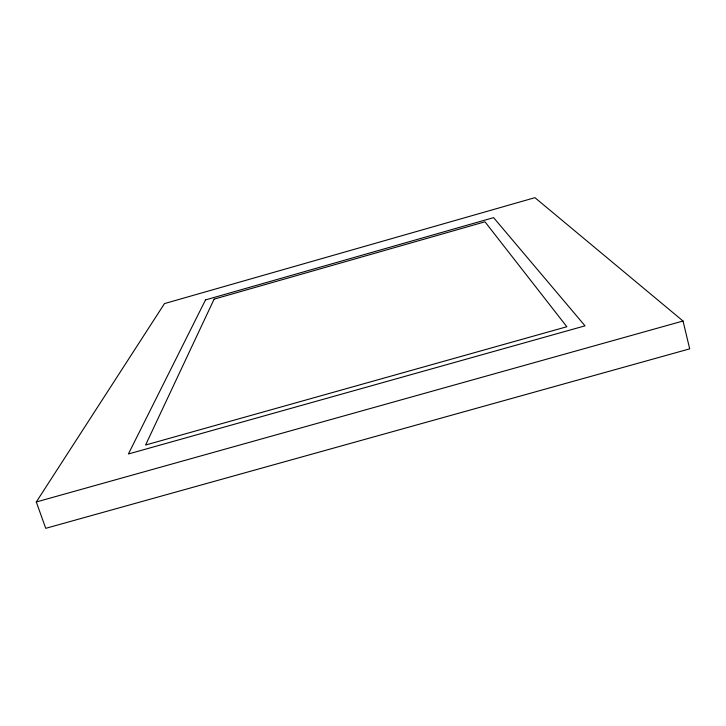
<?xml version="1.0" encoding="UTF-8"?>
<svg xmlns="http://www.w3.org/2000/svg" width="726" height="726" viewBox="0 0 726 726"><rect width="100%" height="100%" fill="white"/><g stroke="black" fill="none" stroke-linecap="round" stroke-linejoin="round"><path stroke-width="1.09" d="M36.3 501.965L164.484 303.586L534.926 197.672L683.03 321.019L689.7 348.852L45.729 528.328L36.3 501.965L683.03 321.019M214.116 299.139L145.59 445.02L566.852 326.736L484.977 221.802L214.116 299.139M205.522 299.911L128.384 453.986L585.02 325.838L493.598 217.637L205.522 299.911"/></g></svg>
